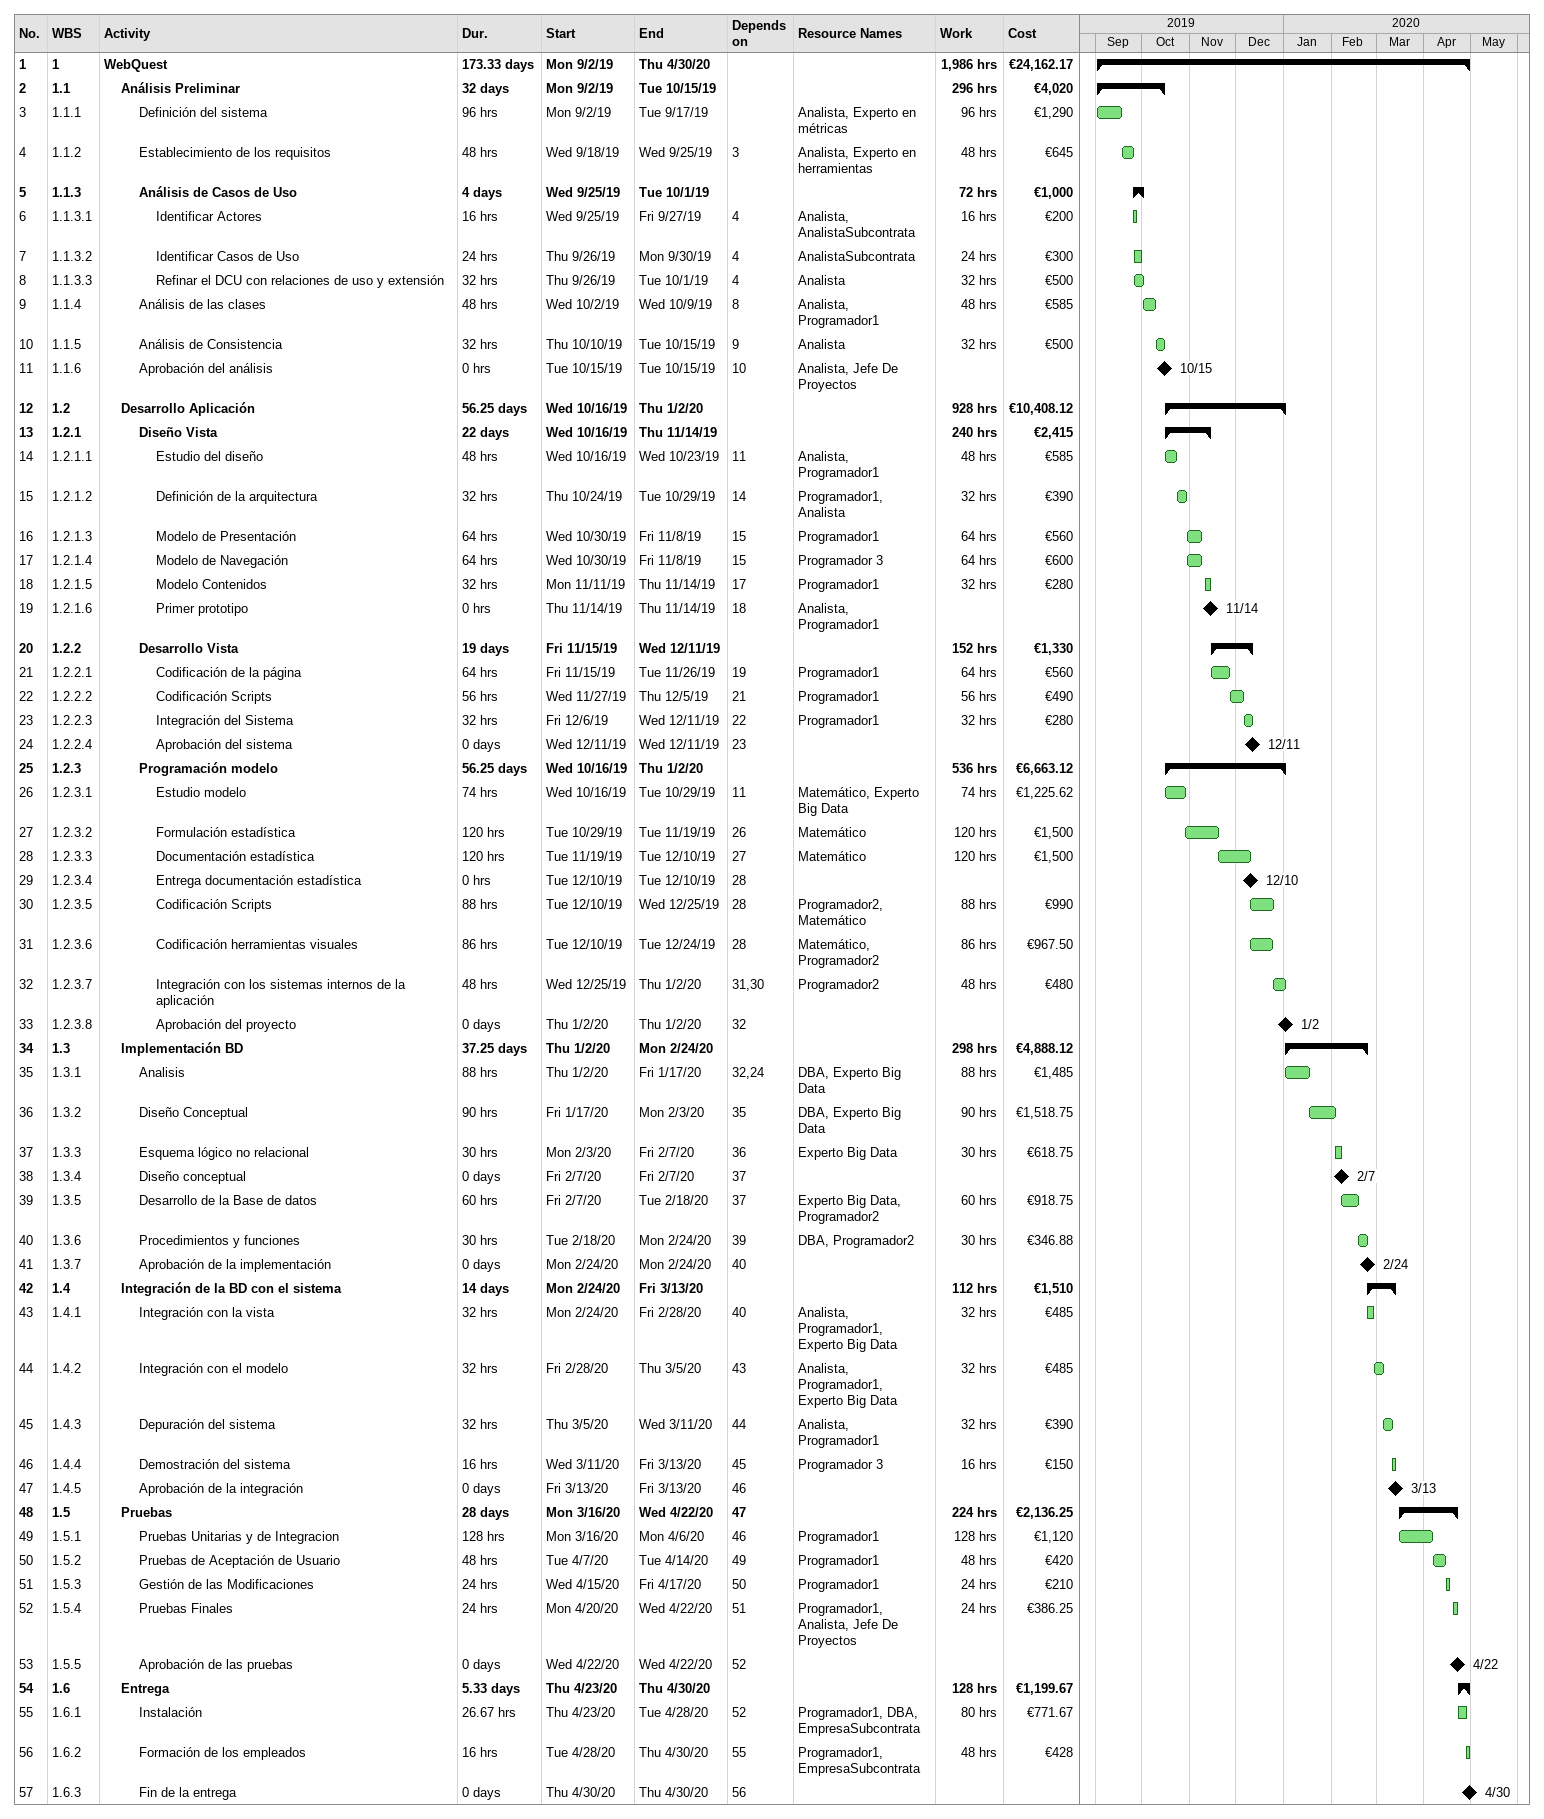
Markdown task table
| ID | WBS | Task | Duration | Start | Finish | Predecessors | Resources | Work (h) | Cost (€) |
|---|---|---|---|---|---|---|---|---|---|
| 1 | 1 | **WebQuest** | 173.33d | 2019-09-02 | 2020-04-30 |  |  | 1986 | 24162.17 |
| 2 | 1.1 | **Análisis Preliminar** | 32d | 2019-09-02 | 2019-10-15 |  |  | 296 | 4020 |
| 3 | 1.1.1 | Definición del sistema | 96h | 2019-09-02 | 2019-09-17 |  | Analista, Experto en métricas | 96 | 1290 |
| 4 | 1.1.2 | Establecimiento de los requisitos | 48h | 2019-09-18 | 2019-09-25 | 3 | Analista, Experto en herramientas | 48 | 645 |
| 5 | 1.1.3 | **Análisis de Casos de Uso** | 4d | 2019-09-25 | 2019-10-01 |  |  | 72 | 1000 |
| 6 | 1.1.3.1 | Identificar Actores | 16h | 2019-09-25 | 2019-09-27 | 4 | Analista, AnalistaSubcontrata | 16 | 200 |
| 7 | 1.1.3.2 | Identificar Casos de Uso | 24h | 2019-09-26 | 2019-09-30 | 4 | AnalistaSubcontrata | 24 | 300 |
| 8 | 1.1.3.3 | Refinar el DCU con relaciones de uso y extensión | 32h | 2019-09-26 | 2019-10-01 | 4 | Analista | 32 | 500 |
| 9 | 1.1.4 | Análisis de las clases | 48h | 2019-10-02 | 2019-10-09 | 8 | Analista, Programador1 | 48 | 585 |
| 10 | 1.1.5 | Análisis de Consistencia | 32h | 2019-10-10 | 2019-10-15 | 9 | Analista | 32 | 500 |
| 11 | 1.1.6 | Aprobación del análisis | 0h | 2019-10-15 | 2019-10-15 | 10 | Analista, Jefe De Proyectos |  |  |
| 12 | 1.2 | **Desarrollo Aplicación** | 56.25d | 2019-10-16 | 2020-01-02 |  |  | 928 | 10408.12 |
| 13 | 1.2.1 | **Diseño Vista** | 22d | 2019-10-16 | 2019-11-14 |  |  | 240 | 2415 |
| 14 | 1.2.1.1 | Estudio del diseño | 48h | 2019-10-16 | 2019-10-23 | 11 | Analista, Programador1 | 48 | 585 |
| 15 | 1.2.1.2 | Definición de la arquitectura | 32h | 2019-10-24 | 2019-10-29 | 14 | Programador1, Analista | 32 | 390 |
| 16 | 1.2.1.3 | Modelo de Presentación | 64h | 2019-10-30 | 2019-11-08 | 15 | Programador1 | 64 | 560 |
| 17 | 1.2.1.4 | Modelo de Navegación | 64h | 2019-10-30 | 2019-11-08 | 15 | Programador 3 | 64 | 600 |
| 18 | 1.2.1.5 | Modelo Contenidos | 32h | 2019-11-11 | 2019-11-14 | 17 | Programador1 | 32 | 280 |
| 19 | 1.2.1.6 | Primer prototipo | 0h | 2019-11-14 | 2019-11-14 | 18 | Analista, Programador1 |  |  |
| 20 | 1.2.2 | **Desarrollo Vista** | 19d | 2019-11-15 | 2019-12-11 |  |  | 152 | 1330 |
| 21 | 1.2.2.1 | Codificación de la página | 64h | 2019-11-15 | 2019-11-26 | 19 | Programador1 | 64 | 560 |
| 22 | 1.2.2.2 | Codificación Scripts | 56h | 2019-11-27 | 2019-12-05 | 21 | Programador1 | 56 | 490 |
| 23 | 1.2.2.3 | Integración del Sistema | 32h | 2019-12-06 | 2019-12-11 | 22 | Programador1 | 32 | 280 |
| 24 | 1.2.2.4 | Aprobación del sistema | 0d | 2019-12-11 | 2019-12-11 | 23 |  |  |  |
| 25 | 1.2.3 | **Programación modelo** | 56.25d | 2019-10-16 | 2020-01-02 |  |  | 536 | 6663.12 |
| 26 | 1.2.3.1 | Estudio modelo | 74h | 2019-10-16 | 2019-10-29 | 11 | Matemático, Experto Big Data | 74 | 1225.62 |
| 27 | 1.2.3.2 | Formulación estadística | 120h | 2019-10-29 | 2019-11-19 | 26 | Matemático | 120 | 1500 |
| 28 | 1.2.3.3 | Documentación estadística | 120h | 2019-11-19 | 2019-12-10 | 27 | Matemático | 120 | 1500 |
| 29 | 1.2.3.4 | Entrega documentación estadística | 0h | 2019-12-10 | 2019-12-10 | 28 |  |  |  |
| 30 | 1.2.3.5 | Codificación Scripts | 88h | 2019-12-10 | 2019-12-25 | 28 | Programador2, Matemático | 88 | 990 |
| 31 | 1.2.3.6 | Codificación herramientas visuales | 86h | 2019-12-10 | 2019-12-24 | 28 | Matemático, Programador2 | 86 | 967.50 |
| 32 | 1.2.3.7 | Integración con los sistemas internos de la aplicación | 48h | 2019-12-25 | 2020-01-02 | 31, 30 | Programador2 | 48 | 480 |
| 33 | 1.2.3.8 | Aprobación del proyecto | 0d | 2020-01-02 | 2020-01-02 | 32 |  |  |  |
| 34 | 1.3 | **Implementación BD** | 37.25d | 2020-01-02 | 2020-02-24 |  |  | 298 | 4888.12 |
| 35 | 1.3.1 | Analisis | 88h | 2020-01-02 | 2020-01-17 | 32, 24 | DBA, Experto Big Data | 88 | 1485 |
| 36 | 1.3.2 | Diseño Conceptual | 90h | 2020-01-17 | 2020-02-03 | 35 | DBA, Experto Big Data | 90 | 1518.75 |
| 37 | 1.3.3 | Esquema lógico no relacional | 30h | 2020-02-03 | 2020-02-07 | 36 | Experto Big Data | 30 | 618.75 |
| 38 | 1.3.4 | Diseño conceptual | 0d | 2020-02-07 | 2020-02-07 | 37 |  |  |  |
| 39 | 1.3.5 | Desarrollo de la Base de datos | 60h | 2020-02-07 | 2020-02-18 | 37 | Experto Big Data, Programador2 | 60 | 918.75 |
| 40 | 1.3.6 | Procedimientos y funciones | 30h | 2020-02-18 | 2020-02-24 | 39 | DBA, Programador2 | 30 | 346.88 |
| 41 | 1.3.7 | Aprobación de la implementación | 0d | 2020-02-24 | 2020-02-24 | 40 |  |  |  |
| 42 | 1.4 | **Integración de la BD con el sistema** | 14d | 2020-02-24 | 2020-03-13 |  |  | 112 | 1510 |
| 43 | 1.4.1 | Integración con la vista | 32h | 2020-02-24 | 2020-02-28 | 40 | Analista, Programador1, Experto Big Data | 32 | 485 |
| 44 | 1.4.2 | Integración con el modelo | 32h | 2020-02-28 | 2020-03-05 | 43 | Analista, Programador1, Experto Big Data | 32 | 485 |
| 45 | 1.4.3 | Depuración del sistema | 32h | 2020-03-05 | 2020-03-11 | 44 | Analista, Programador1 | 32 | 390 |
| 46 | 1.4.4 | Demostración del sistema | 16h | 2020-03-11 | 2020-03-13 | 45 | Programador 3 | 16 | 150 |
| 47 | 1.4.5 | Aprobación de la integración | 0d | 2020-03-13 | 2020-03-13 | 46 |  |  |  |
| 48 | 1.5 | **Pruebas** | 28d | 2020-03-16 | 2020-04-22 | 47 |  | 224 | 2136.25 |
| 49 | 1.5.1 | Pruebas Unitarias y de Integracion | 128h | 2020-03-16 | 2020-04-06 | 46 | Programador1 | 128 | 1120 |
| 50 | 1.5.2 | Pruebas de Aceptación de Usuario | 48h | 2020-04-07 | 2020-04-14 | 49 | Programador1 | 48 | 420 |
| 51 | 1.5.3 | Gestión de las Modificaciones | 24h | 2020-04-15 | 2020-04-17 | 50 | Programador1 | 24 | 210 |
| 52 | 1.5.4 | Pruebas Finales | 24h | 2020-04-20 | 2020-04-22 | 51 | Programador1, Analista, Jefe De Proyectos | 24 | 386.25 |
| 53 | 1.5.5 | Aprobación de las pruebas | 0d | 2020-04-22 | 2020-04-22 | 52 |  |  |  |
| 54 | 1.6 | **Entrega** | 5.33d | 2020-04-23 | 2020-04-30 |  |  | 128 | 1199.67 |
| 55 | 1.6.1 | Instalación | 26.67h | 2020-04-23 | 2020-04-28 | 52 | Programador1, DBA, EmpresaSubcontrata | 80 | 771.67 |
| 56 | 1.6.2 | Formación de los empleados | 16h | 2020-04-28 | 2020-04-30 | 55 | Programador1, EmpresaSubcontrata | 48 | 428 |
| 57 | 1.6.3 | Fin de la entrega | 0d | 2020-04-30 | 2020-04-30 | 56 |  |  |  |
